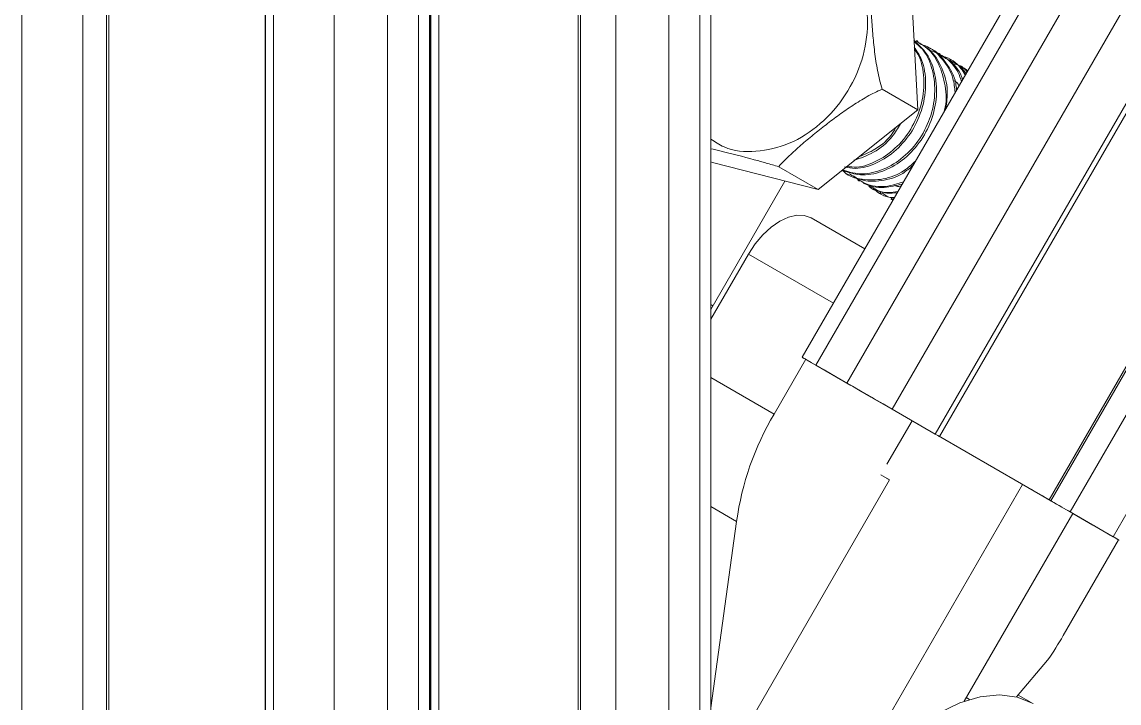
# Model space of a CAD drawing. Extents: x -976302 to -776254, y 5665 to 231437.
# Drawn here: x -791826.8 to -791385.7, y 81956.2 to 82230.2 of the extents above; entities that cross this region are included whole.
import ezdxf

# ---------------------------------------------------------------- set-up
doc = ezdxf.new("R2010")
doc.units = 0
doc.header["$LTSCALE"] = 1000
doc.header["$MEASUREMENT"] = 0

msp = doc.modelspace()

# ---------------------------------------------------------------- linework, layer by layer
at = {"linetype": 'Continuous', "lineweight": 15}
for p, q in [((-790558.21, 83749.21), (-791513.08, 82095.33)), ((-790558.21, 83749.21), (-791513.08, 82095.33)), ((-791507.55, 82092.14), (-790552.69, 83746.02)), ((-791507.55, 82092.14), (-790552.69, 83746.02)), ((-791495.1, 82084.95), (-790540.23, 83738.83)), ((-791495.1, 82084.95), (-790540.23, 83738.83)), ((-791476.87, 82074.43), (-790522.01, 83728.31)), ((-791476.87, 82074.43), (-790522.01, 83728.31)), ((-791459.6, 82064.46), (-790504.74, 83718.33)), ((-791459.6, 82064.46), (-790504.74, 83718.33)), ((-791457.84, 82063.44), (-790502.98, 83717.32)), ((-791457.84, 82063.44), (-790502.98, 83717.32)), ((-791413.79, 82038), (-790458.92, 83691.87)), ((-791413.79, 82038), (-790458.92, 83691.87)), ((-791413.08, 82037.59), (-790458.22, 83691.47)), ((-791413.08, 82037.59), (-790458.22, 83691.47)), ((-791405.32, 82033.11), (-790450.46, 83686.99)), ((-791405.32, 82033.11), (-790450.46, 83686.99)), ((-791388.05, 82023.14), (-790433.19, 83677.02)), ((-791388.05, 82023.14), (-790433.19, 83677.02)), ((-791826.81, 81597.33), (-791826.81, 82830.04)), ((-791826.81, 81597.33), (-791826.81, 82830.04)), ((-791802.39, 81583.24), (-791802.39, 82815.94)), ((-791802.39, 81583.24), (-791802.39, 82815.94)), ((-791792.77, 81581.45), (-791792.77, 82814.15)), ((-791792.77, 81581.45), (-791792.77, 82814.15)), ((-791791.9, 81581.29), (-791791.9, 82813.99)), ((-791791.9, 81581.29), (-791791.9, 82813.99)), ((-791729, 81544.98), (-791729, 82777.68)), ((-791729, 81544.98), (-791729, 82777.68)), ((-791728.87, 82776.14), (-791728.87, 81543.44)), ((-791728.87, 82776.14), (-791728.87, 81543.44)), ((-791725.63, 81538.92), (-791725.63, 82771.62)), ((-791725.63, 81538.92), (-791725.63, 82771.62)), ((-791662.98, 81538.17), (-791662.98, 82770.88)), ((-791662.98, 81538.17), (-791662.98, 82770.88)), ((-791667.4, 81532.01), (-791667.4, 82764.72)), ((-791667.4, 81532.01), (-791667.4, 82764.72)), ((-791701.2, 81524.82), (-791701.2, 82757.53)), ((-791701.2, 81524.82), (-791701.2, 82757.53)), ((-791679.85, 81524.82), (-791679.85, 82757.53)), ((-791679.85, 81524.82), (-791679.85, 82757.53)), ((-791662.55, 81829.12), (-791662.55, 82550.85)), ((-791662.55, 81829.12), (-791662.55, 82550.85)), ((-791662.42, 82550.93), (-791662.42, 81829.2)), ((-791662.42, 82550.93), (-791662.42, 81829.2)), ((-791659.17, 81831.07), (-791659.17, 82552.8)), ((-791549.82, 81786.37), (-791549.82, 82551.04)), ((-791549.82, 81786.37), (-791549.82, 82551.04)), ((-791554.25, 81788.92), (-791554.25, 82544.42)), ((-791566.7, 81794.87), (-791566.7, 82530.34)), ((-791603.17, 81843.77), (-791603.17, 82523.84)), ((-791603.17, 81843.77), (-791603.17, 82523.84)), ((-791602.28, 81842.02), (-791602.28, 82523.5)), ((-791602.28, 81842.02), (-791602.28, 82523.5)), ((-791588.05, 81802.26), (-791588.05, 82518.72)), ((-791466.52, 82194.86), (-791469.6, 82250.93)), ((-791466.52, 82194.86), (-791469.6, 82250.93)), ((-791466.37, 82222.35), (-791467.07, 82222.75)), ((-791466.37, 82222.35), (-791467.07, 82222.75)), ((-791461.97, 82219.8), (-791462.66, 82220.21)), ((-791461.97, 82219.8), (-791462.66, 82220.21)), ((-791457.56, 82217.26), (-791458.26, 82217.66)), ((-791457.56, 82217.26), (-791458.26, 82217.66)), ((-791453.16, 82214.72), (-791453.86, 82215.12)), ((-791453.16, 82214.72), (-791453.86, 82215.12)), ((-791448.76, 82212.17), (-791449.46, 82212.58)), ((-791448.76, 82212.17), (-791449.46, 82212.58)), ((-791466.51, 82194.86), (-791480.92, 82203.18)), ((-791466.51, 82194.86), (-791480.92, 82203.18)), ((-791506.68, 82162.84), (-791466.51, 82194.86)), ((-791506.68, 82162.84), (-791466.51, 82194.86)), ((-791549.18, 82173.63), (-791549.82, 82174)), ((-791549.18, 82173.63), (-791549.82, 82174)), ((-791549.18, 82173.63), (-791506.68, 82162.84)), ((-791549.18, 82173.63), (-791506.68, 82162.84)), ((-791506.68, 82162.84), (-791522.53, 82171.99)), ((-791506.68, 82162.84), (-791522.53, 82171.99)), ((-791519.99, 82166.22), (-791549.82, 82114.55)), ((-791519.99, 82166.22), (-791549.82, 82114.55)), ((-791495.07, 82169.18), (-791494.37, 82168.78)), ((-791495.07, 82169.18), (-791494.37, 82168.78)), ((-791490.66, 82166.64), (-791489.97, 82166.24)), ((-791490.66, 82166.64), (-791489.97, 82166.24)), ((-791486.26, 82164.1), (-791485.56, 82163.7)), ((-791486.26, 82164.1), (-791485.56, 82163.7)), ((-791481.85, 82161.56), (-791481.16, 82161.15)), ((-791481.85, 82161.56), (-791481.16, 82161.15)), ((-791477.45, 82159.01), (-791476.75, 82158.61)), ((-791477.45, 82159.01), (-791476.75, 82158.61)), ((-791476.5, 82158.68), (-791477.28, 82159.26)), ((-791476.5, 82158.68), (-791477.28, 82159.26)), ((-791487.92, 82138.91), (-791509.52, 82151.38)), ((-791487.92, 82138.91), (-791509.52, 82151.38)), ((-791549.82, 82110.62), (-791534.68, 82136.85)), ((-791549.82, 82110.62), (-791534.68, 82136.85)), ((-791500.5, 82117.12), (-791534.68, 82136.85)), ((-791549.82, 82116.54), (-791548.96, 82116.04)), ((-791549.82, 82116.54), (-791548.96, 82116.04)), ((-791548.97, 82116.04), (-791549.82, 82116.53)), ((-791548.97, 82116.04), (-791549.82, 82116.53)), ((-791524.38, 82072.51), (-791511.67, 82094.52)), ((-791524.38, 82072.51), (-791511.67, 82094.52)), ((-791500.61, 82088.14), (-791510.68, 82093.95)), ((-791500.61, 82088.14), (-791510.68, 82093.95)), ((-791507.55, 82092.14), (-791495.1, 82084.95)), ((-791507.55, 82092.14), (-791495.1, 82084.95)), ((-791524.38, 82072.51), (-791549.82, 82087.2)), ((-791503.56, 82089.84), (-791493.5, 82084.03)), ((-791503.56, 82089.84), (-791493.5, 82084.03)), ((-791503.56, 82089.84), (-791503.56, 82089.84)), ((-791490.06, 82082.05), (-791502.52, 82089.24)), ((-791490.06, 82082.05), (-791502.52, 82089.24)), ((-791498.46, 82086.9), (-791500.61, 82088.14)), ((-791498.46, 82086.9), (-791500.61, 82088.14)), ((-791493.13, 82083.81), (-791498.46, 82086.9)), ((-791493.13, 82083.81), (-791498.46, 82086.9)), ((-791466.72, 82068.57), (-791483.99, 82078.54)), ((-791466.72, 82068.57), (-791483.99, 82078.54)), ((-791476.87, 82074.43), (-791459.6, 82064.46)), ((-791476.87, 82074.43), (-791459.6, 82064.46)), ((-791468.9, 82069.83), (-791478.97, 82052.39)), ((-791468.9, 82069.83), (-791478.97, 82052.39)), ((-791466.79, 82068.61), (-791466.79, 82068.61)), ((-791466.79, 82068.61), (-791466.79, 82068.61)), ((-791420.9, 82042.11), (-791465.37, 82067.79)), ((-791420.9, 82042.11), (-791465.37, 82067.79)), ((-791458.26, 82063.68), (-791413.79, 82038)), ((-791458.26, 82063.68), (-791413.79, 82038)), ((-791458.26, 82063.68), (-791458.26, 82063.68)), ((-791481.48, 82048.03), (-791477.92, 82045.98)), ((-791481.48, 82048.03), (-791477.92, 82045.98)), ((-791478.97, 82046.58), (-791477.93, 82045.97)), ((-791478.97, 82046.58), (-791477.93, 82045.97)), ((-791540.2, 81938.11), (-791477.92, 82045.98)), ((-791540.2, 81938.11), (-791477.92, 82045.98)), ((-791424.42, 82044.14), (-791499.28, 81914.49)), ((-791424.42, 82044.14), (-791499.28, 81914.49)), ((-791539.43, 82029.32), (-791549.82, 82035.32)), ((-791539.43, 82029.32), (-791549.82, 82035.32)), ((-791395.17, 82027.25), (-791412.44, 82037.22)), ((-791395.17, 82027.25), (-791412.44, 82037.22)), ((-791405.32, 82033.11), (-791388.05, 82023.14)), ((-791405.32, 82033.11), (-791388.05, 82023.14)), ((-791549.82, 81954.29), (-791539.43, 82029.32)), ((-791549.82, 81954.29), (-791539.43, 82029.32)), ((-791447.9, 81956.99), (-791404.29, 82032.52)), ((-791447.9, 81956.99), (-791404.29, 82032.52)), ((-791404.3, 82032.52), (-791396.21, 82027.85)), ((-791391.18, 82024.95), (-791404.3, 82032.52)), ((-791404.3, 82032.52), (-791396.21, 82027.85)), ((-791391.18, 82024.95), (-791404.3, 82032.52)), ((-791396.21, 82027.85), (-791396.21, 82027.85)), ((-791385.87, 82021.88), (-791408.1, 81983.38)), ((-791385.87, 82021.88), (-791408.1, 81983.38)), ((-791414.39, 81973.53), (-791426.86, 81958.69)), ((-791414.39, 81973.53), (-791426.86, 81958.69)), ((-791445.79, 81957.69), (-791447.07, 81958.43)), ((-791445.79, 81957.69), (-791447.07, 81958.43)), ((-791420.99, 81956.43), (-791426.22, 81959.45)), ((-791420.99, 81956.43), (-791426.22, 81959.45))]:
    msp.add_line(p, q, dxfattribs=at)
at = {"linetype": 'Continuous', "lineweight": 15, "flags": 128}
for points in [[(-791534.68, 82136.85), (-791531.98, 82140.96), (-791528.91, 82144.64), (-791525.57, 82147.73), (-791522.1, 82150.13), (-791518.63, 82151.74), (-791515.29, 82152.5), (-791512.21, 82152.38), (-791509.52, 82151.38)], [(-791534.68, 82136.85), (-791531.98, 82140.96), (-791528.91, 82144.64), (-791525.57, 82147.73), (-791522.1, 82150.13), (-791518.63, 82151.74), (-791515.29, 82152.5), (-791512.21, 82152.38), (-791509.52, 82151.38)], [(-791510.68, 82093.95), (-791511.94, 82094.68), (-791512.75, 82095.15), (-791513.07, 82095.33), (-791512.89, 82095.22), (-791512.21, 82094.83), (-791511.06, 82094.17), (-791509.49, 82093.26), (-791507.55, 82092.14)], [(-791510.68, 82093.95), (-791511.94, 82094.68), (-791512.75, 82095.15), (-791513.07, 82095.33), (-791512.89, 82095.22), (-791512.21, 82094.83), (-791511.06, 82094.17), (-791509.49, 82093.26), (-791507.55, 82092.14)], [(-791502.52, 82089.24), (-791503.16, 82089.61), (-791503.69, 82089.91), (-791504.07, 82090.13), (-791504.3, 82090.26), (-791504.36, 82090.3), (-791504.25, 82090.24), (-791503.98, 82090.08), (-791503.56, 82089.84)], [(-791502.52, 82089.24), (-791503.16, 82089.61), (-791503.69, 82089.91), (-791504.07, 82090.13), (-791504.3, 82090.26), (-791504.36, 82090.3), (-791504.25, 82090.24), (-791503.98, 82090.08), (-791503.56, 82089.84)], [(-791495.1, 82084.95), (-791492.87, 82083.67), (-791490.44, 82082.26), (-791487.89, 82080.8), (-791485.34, 82079.32), (-791482.87, 82077.89), (-791480.57, 82076.57), (-791478.55, 82075.4), (-791476.87, 82074.43)], [(-791495.1, 82084.95), (-791492.87, 82083.67), (-791490.44, 82082.26), (-791487.89, 82080.8), (-791485.34, 82079.32), (-791482.87, 82077.89), (-791480.57, 82076.57), (-791478.55, 82075.4), (-791476.87, 82074.43)], [(-791483.99, 82078.54), (-791484.55, 82078.86), (-791485.22, 82079.25), (-791485.99, 82079.69), (-791486.81, 82080.17), (-791487.66, 82080.66), (-791488.51, 82081.15), (-791489.32, 82081.62), (-791490.06, 82082.05)], [(-791483.99, 82078.54), (-791484.55, 82078.86), (-791485.22, 82079.25), (-791485.99, 82079.69), (-791486.81, 82080.17), (-791487.66, 82080.66), (-791488.51, 82081.15), (-791489.32, 82081.62), (-791490.06, 82082.05)], [(-791465.37, 82067.79), (-791465.77, 82068.02), (-791466.1, 82068.21), (-791466.37, 82068.37), (-791466.58, 82068.48), (-791466.71, 82068.56), (-791466.78, 82068.6), (-791466.78, 82068.61), (-791466.72, 82068.57)], [(-791465.37, 82067.79), (-791465.77, 82068.02), (-791466.1, 82068.21), (-791466.37, 82068.37), (-791466.58, 82068.48), (-791466.71, 82068.56), (-791466.78, 82068.6), (-791466.78, 82068.61), (-791466.72, 82068.57)], [(-791459.6, 82064.46), (-791459, 82064.11), (-791458.52, 82063.84), (-791458.17, 82063.63), (-791457.94, 82063.5), (-791457.85, 82063.45), (-791457.89, 82063.47), (-791458.06, 82063.57), (-791458.37, 82063.75)], [(-791459.6, 82064.46), (-791459, 82064.11), (-791458.52, 82063.84), (-791458.17, 82063.63), (-791457.94, 82063.5), (-791457.85, 82063.45), (-791457.89, 82063.47), (-791458.06, 82063.57), (-791458.37, 82063.75)], [(-791458.37, 82063.75), (-791458.4, 82063.76), (-791458.41, 82063.77), (-791458.42, 82063.77), (-791458.41, 82063.77), (-791458.39, 82063.76), (-791458.36, 82063.74), (-791458.31, 82063.71), (-791458.26, 82063.68)], [(-791458.37, 82063.75), (-791458.4, 82063.76), (-791458.41, 82063.77), (-791458.42, 82063.77), (-791458.41, 82063.77), (-791458.39, 82063.76), (-791458.36, 82063.74), (-791458.31, 82063.71), (-791458.26, 82063.68)], [(-791413.14, 82037.63), (-791414.28, 82038.28), (-791415.39, 82038.93), (-791416.48, 82039.55), (-791417.51, 82040.15), (-791418.49, 82040.71), (-791419.38, 82041.23), (-791420.19, 82041.7), (-791420.9, 82042.11)], [(-791413.14, 82037.63), (-791414.28, 82038.28), (-791415.39, 82038.93), (-791416.48, 82039.55), (-791417.51, 82040.15), (-791418.49, 82040.71), (-791419.38, 82041.23), (-791420.19, 82041.7), (-791420.9, 82042.11)], [(-791413.79, 82038), (-791413.72, 82037.96), (-791413.65, 82037.92), (-791413.57, 82037.87), (-791413.48, 82037.82), (-791413.38, 82037.77), (-791413.28, 82037.71), (-791413.18, 82037.65), (-791413.08, 82037.59)], [(-791413.79, 82038), (-791413.72, 82037.96), (-791413.65, 82037.92), (-791413.57, 82037.87), (-791413.48, 82037.82), (-791413.38, 82037.77), (-791413.28, 82037.71), (-791413.18, 82037.65), (-791413.08, 82037.59)], [(-791412.44, 82037.22), (-791412.5, 82037.26), (-791412.58, 82037.3), (-791412.66, 82037.35), (-791412.75, 82037.4), (-791412.84, 82037.45), (-791412.94, 82037.51), (-791413.04, 82037.57), (-791413.14, 82037.63)], [(-791412.44, 82037.22), (-791412.5, 82037.26), (-791412.58, 82037.3), (-791412.66, 82037.35), (-791412.75, 82037.4), (-791412.84, 82037.45), (-791412.94, 82037.51), (-791413.04, 82037.57), (-791413.14, 82037.63)], [(-791413.08, 82037.59), (-791411.95, 82036.94), (-791410.83, 82036.29), (-791409.75, 82035.67), (-791408.71, 82035.07), (-791407.74, 82034.51), (-791406.84, 82033.99), (-791406.03, 82033.52), (-791405.32, 82033.11)], [(-791413.08, 82037.59), (-791411.95, 82036.94), (-791410.83, 82036.29), (-791409.75, 82035.67), (-791408.71, 82035.07), (-791407.74, 82034.51), (-791406.84, 82033.99), (-791406.03, 82033.52), (-791405.32, 82033.11)], [(-791396.21, 82027.85), (-791395.57, 82027.48), (-791395.04, 82027.18), (-791394.66, 82026.96), (-791394.43, 82026.82), (-791394.37, 82026.79), (-791394.48, 82026.85), (-791394.75, 82027.01), (-791395.17, 82027.25)], [(-791396.21, 82027.85), (-791395.57, 82027.48), (-791395.04, 82027.18), (-791394.66, 82026.96), (-791394.43, 82026.82), (-791394.37, 82026.79), (-791394.48, 82026.85), (-791394.75, 82027.01), (-791395.17, 82027.25)], [(-791388.05, 82023.14), (-791386.79, 82022.41), (-791385.98, 82021.94), (-791385.66, 82021.76), (-791385.84, 82021.86), (-791386.52, 82022.26), (-791387.67, 82022.92), (-791389.24, 82023.83), (-791391.18, 82024.95)], [(-791388.05, 82023.14), (-791386.79, 82022.41), (-791385.98, 82021.94), (-791385.66, 82021.76), (-791385.84, 82021.86), (-791386.52, 82022.26), (-791387.67, 82022.92), (-791389.24, 82023.83), (-791391.18, 82024.95)], [(-791511.36, 81859.83), (-791510.7, 81869.85), (-791508.74, 81880.39), (-791505.54, 81891.17), (-791501.16, 81901.95), (-791495.72, 81912.44), (-791489.35, 81922.4), (-791482.21, 81931.57), (-791474.47, 81939.74), (-791466.33, 81946.7), (-791457.98, 81952.28), (-791449.63, 81956.34), (-791441.49, 81958.79), (-791433.75, 81959.55), (-791426.61, 81958.62), (-791420.24, 81956.02)], [(-791511.36, 81859.83), (-791510.7, 81869.85), (-791508.74, 81880.39), (-791505.54, 81891.17), (-791501.16, 81901.95), (-791495.72, 81912.44), (-791489.35, 81922.4), (-791482.21, 81931.57), (-791474.47, 81939.74), (-791466.33, 81946.7), (-791457.98, 81952.28), (-791449.63, 81956.34), (-791441.49, 81958.79), (-791433.75, 81959.55), (-791426.61, 81958.62), (-791420.24, 81956.02)]]:
    msp.add_lwpolyline(points, dxfattribs=at)
at = {"linetype": 'Continuous', "lineweight": 15}
for centre, radius, start, end in [((-791424.65, 82013.54), 115.86, 149.4042, 172.1723), ((-791424.65, 82013.54), 115.86, 149.4042, 172.1723), ((-791520.51, 82048.26), 129.79, 324.8486, 330.0082), ((-791520.51, 82048.26), 129.79, 324.8486, 330.0082)]:
    msp.add_arc(centre, radius, start, end, dxfattribs=at)
for points, knots in [([(-791505.35, 82263.14), (-791501.79, 82260.8), (-791494.68, 82256.12), (-791488.28, 82244.05), (-791486.03, 82229.86), (-791488.43, 82214.73), (-791495.13, 82200.47), (-791505.4, 82188.69), (-791518.11, 82180.63), (-791531.65, 82177.51), (-791542.87, 82178.39), (-791548.1, 82181.95), (-791549.82, 82183.13)], [0, 0, 0, 0, 0.105352, 0.210704, 0.316056, 0.421408, 0.52676, 0.632112, 0.737464, 0.842816, 0.948168, 1, 1, 1, 1]), ([(-791505.35, 82263.14), (-791501.79, 82260.8), (-791494.68, 82256.12), (-791488.28, 82244.05), (-791486.03, 82229.86), (-791488.43, 82214.73), (-791495.13, 82200.47), (-791505.4, 82188.69), (-791518.11, 82180.63), (-791531.65, 82177.51), (-791542.87, 82178.39), (-791548.1, 82181.95), (-791549.82, 82183.13)], [0, 0, 0, 0, 0.105352, 0.210704, 0.316056, 0.421408, 0.52676, 0.632112, 0.737464, 0.842816, 0.948168, 1, 1, 1, 1]), ([(-791480.93, 82203.18), (-791481.69, 82205.67), (-791482.28, 82208.18), (-791483.01, 82211.97), (-791483.23, 82213.24), (-791483.62, 82215.76), (-791483.79, 82217), (-791484.25, 82220.72), (-791484.49, 82223.16), (-791484.9, 82228), (-791485.06, 82230.4), (-791485.32, 82235.17), (-791485.42, 82237.55), (-791485.54, 82242.25), (-791485.56, 82244.58), (-791485.46, 82249.12), (-791485.34, 82251.32), (-791484.87, 82255.5), (-791484.52, 82257.5), (-791484, 82259.25)], [0, 0, 0, 0, 0.125, 0.125, 0.1875, 0.1875, 0.25, 0.25, 0.375, 0.375, 0.5, 0.5, 0.625, 0.625, 0.75, 0.75, 0.875, 0.875, 1, 1, 1, 1]), ([(-791480.93, 82203.18), (-791481.69, 82205.67), (-791482.28, 82208.18), (-791483.01, 82211.97), (-791483.23, 82213.24), (-791483.62, 82215.76), (-791483.79, 82217), (-791484.25, 82220.72), (-791484.49, 82223.16), (-791484.9, 82228), (-791485.06, 82230.4), (-791485.32, 82235.17), (-791485.42, 82237.55), (-791485.54, 82242.25), (-791485.56, 82244.58), (-791485.46, 82249.12), (-791485.34, 82251.32), (-791484.87, 82255.5), (-791484.52, 82257.5), (-791484, 82259.25)], [0, 0, 0, 0, 0.125, 0.125, 0.1875, 0.1875, 0.25, 0.25, 0.375, 0.375, 0.5, 0.5, 0.625, 0.625, 0.75, 0.75, 0.875, 0.875, 1, 1, 1, 1]), ([(-791497.03, 82170.71), (-791494.97, 82169.91), (-791490.39, 82168.13), (-791482.09, 82169.26), (-791473.7, 82173.38), (-791466.42, 82180.33), (-791461.26, 82189.27), (-791458.72, 82199.23), (-791459.22, 82209.01), (-791462.35, 82217.5), (-791466.34, 82221.18), (-791468.2, 82222.9)], [0, 0, 0, 0, 0.094202, 0.209236, 0.324245, 0.439293, 0.554309, 0.669339, 0.784355, 0.899368, 1, 1, 1, 1]), ([(-791497.03, 82170.71), (-791494.97, 82169.91), (-791490.39, 82168.13), (-791482.09, 82169.26), (-791473.7, 82173.38), (-791466.42, 82180.33), (-791461.26, 82189.27), (-791458.72, 82199.23), (-791459.22, 82209.01), (-791462.35, 82217.5), (-791466.34, 82221.18), (-791468.2, 82222.9)], [0, 0, 0, 0, 0.094202, 0.209236, 0.324245, 0.439293, 0.554309, 0.669339, 0.784355, 0.899368, 1, 1, 1, 1]), ([(-791468.05, 82222.82), (-791466.52, 82222.06), (-791462.4, 82220.04), (-791457.8, 82213.55), (-791455.29, 82204.69), (-791454.83, 82197.71), (-791455.96, 82194.34), (-791456.01, 82194.17)], [0, 0, 0, 0, 0.163937, 0.437719, 0.711573, 0.985351, 1, 1, 1, 1]), ([(-791468.05, 82222.82), (-791466.52, 82222.06), (-791462.4, 82220.04), (-791457.8, 82213.55), (-791455.29, 82204.69), (-791454.83, 82197.71), (-791455.96, 82194.34), (-791456.01, 82194.17)], [0, 0, 0, 0, 0.163937, 0.437719, 0.711573, 0.985351, 1, 1, 1, 1]), ([(-791468.02, 82222.26), (-791466.78, 82221.2), (-791463.32, 82218.29), (-791460.29, 82210.83), (-791459.29, 82201.2), (-791461.36, 82191.16), (-791466.18, 82182.02), (-791473.14, 82174.68), (-791481.47, 82170.12), (-791489.83, 82168.48), (-791494.62, 82170), (-791496.82, 82170.7)], [0, 0, 0, 0, 0.0672112, 0.1860532, 0.304877, 0.4237005, 0.5425454, 0.6613676, 0.7802218, 0.8990422, 1, 1, 1, 1]), ([(-791468.02, 82222.26), (-791466.78, 82221.2), (-791463.32, 82218.29), (-791460.29, 82210.83), (-791459.29, 82201.2), (-791461.36, 82191.16), (-791466.18, 82182.02), (-791473.14, 82174.68), (-791481.47, 82170.12), (-791489.83, 82168.48), (-791494.62, 82170), (-791496.82, 82170.7)], [0, 0, 0, 0, 0.0672112, 0.1860532, 0.304877, 0.4237005, 0.5425454, 0.6613676, 0.7802218, 0.8990422, 1, 1, 1, 1]), ([(-791496.04, 82171.88), (-791494.63, 82171.62), (-791490.52, 82170.83), (-791483.08, 82173.14), (-791475.04, 82178.35), (-791468.5, 82186.21), (-791464.31, 82195.7), (-791463, 82205.66), (-791464.23, 82214.34), (-791466.95, 82218.48), (-791468.04, 82220.15)], [0, 0, 0, 0, 0.072698, 0.211678, 0.350658, 0.489662, 0.62864, 0.767656, 0.906632, 1, 1, 1, 1]), ([(-791496.04, 82171.88), (-791494.63, 82171.62), (-791490.52, 82170.83), (-791483.08, 82173.14), (-791475.04, 82178.35), (-791468.5, 82186.21), (-791464.31, 82195.7), (-791463, 82205.66), (-791464.23, 82214.34), (-791466.95, 82218.48), (-791468.04, 82220.15)], [0, 0, 0, 0, 0.072698, 0.211678, 0.350658, 0.489662, 0.62864, 0.767656, 0.906632, 1, 1, 1, 1]), ([(-791467.85, 82219.09), (-791467.29, 82218.31), (-791465.03, 82215.12), (-791463.83, 82207.57), (-791464.56, 82197.64), (-791468.4, 82188.01), (-791474.59, 82179.81), (-791482.47, 82174.19), (-791489.72, 82171.48), (-791493.74, 82171.97), (-791495.03, 82172.12)], [0, 0, 0, 0, 0.048012, 0.195152, 0.342261, 0.48942, 0.636536, 0.783671, 0.930789, 1, 1, 1, 1]), ([(-791467.85, 82219.09), (-791467.29, 82218.31), (-791465.03, 82215.12), (-791463.83, 82207.57), (-791464.56, 82197.64), (-791468.4, 82188.01), (-791474.59, 82179.81), (-791482.47, 82174.19), (-791489.72, 82171.48), (-791493.74, 82171.97), (-791495.03, 82172.12)], [0, 0, 0, 0, 0.048012, 0.195152, 0.342261, 0.48942, 0.636536, 0.783671, 0.930789, 1, 1, 1, 1]), ([(-791455.26, 82195.47), (-791454.95, 82197.87), (-791454.22, 82203.58), (-791456.64, 82211.88), (-791460.82, 82218.75), (-791464.95, 82221.09), (-791466.58, 82222.02)], [0, 0, 0, 0, 0.214496, 0.510887, 0.807371, 1, 1, 1, 1]), ([(-791455.26, 82195.47), (-791454.95, 82197.87), (-791454.22, 82203.58), (-791456.64, 82211.88), (-791460.82, 82218.75), (-791464.95, 82221.09), (-791466.58, 82222.02)], [0, 0, 0, 0, 0.214496, 0.510887, 0.807371, 1, 1, 1, 1]), ([(-791465.33, 82221.19), (-791464.71, 82221.03), (-791461.29, 82220.16), (-791456.57, 82215.48), (-791452.32, 82208.9), (-791451.77, 82203.79), (-791451.56, 82201.89)], [0, 0, 0, 0, 0.078323, 0.433252, 0.7882, 1, 1, 1, 1]), ([(-791465.33, 82221.19), (-791464.71, 82221.03), (-791461.29, 82220.16), (-791456.57, 82215.48), (-791452.32, 82208.9), (-791451.77, 82203.79), (-791451.56, 82201.89)], [0, 0, 0, 0, 0.078323, 0.433252, 0.7882, 1, 1, 1, 1]), ([(-791451.02, 82202.82), (-791451.1, 82203.79), (-791451.43, 82207.98), (-791455.12, 82213.91), (-791459.04, 82218.71), (-791461.88, 82219.7), (-791461.99, 82219.74)], [0, 0, 0, 0, 0.128927, 0.555161, 0.98141, 1, 1, 1, 1]), ([(-791451.02, 82202.82), (-791451.1, 82203.79), (-791451.43, 82207.98), (-791455.12, 82213.91), (-791459.04, 82218.71), (-791461.88, 82219.7), (-791461.99, 82219.74)], [0, 0, 0, 0, 0.128927, 0.555161, 0.98141, 1, 1, 1, 1]), ([(-791461.54, 82218.81), (-791459.71, 82218.09), (-791455.23, 82216.32), (-791450.81, 82211.66), (-791449.42, 82207.53), (-791449.01, 82206.3)], [0, 0, 0, 0, 0.325389, 0.800274, 1, 1, 1, 1]), ([(-791461.54, 82218.81), (-791459.71, 82218.09), (-791455.23, 82216.32), (-791450.81, 82211.66), (-791449.42, 82207.53), (-791449.01, 82206.3)], [0, 0, 0, 0, 0.325389, 0.800274, 1, 1, 1, 1]), ([(-791448.6, 82207.02), (-791448.73, 82207.44), (-791449.76, 82210.82), (-791452.96, 82214.53), (-791456.65, 82216.34), (-791457.77, 82216.89)], [0, 0, 0, 0, 0.091241, 0.72308, 1, 1, 1, 1]), ([(-791448.6, 82207.02), (-791448.73, 82207.44), (-791449.76, 82210.82), (-791452.96, 82214.53), (-791456.65, 82216.34), (-791457.77, 82216.89)], [0, 0, 0, 0, 0.091241, 0.72308, 1, 1, 1, 1]), ([(-791457.02, 82216.48), (-791456.79, 82216.44), (-791453.71, 82215.86), (-791450.15, 82213.23), (-791448.05, 82209.81), (-791447.5, 82208.92)], [0, 0, 0, 0, 0.0560635, 0.7517122, 1, 1, 1, 1]), ([(-791457.02, 82216.48), (-791456.79, 82216.44), (-791453.71, 82215.86), (-791450.15, 82213.23), (-791448.05, 82209.81), (-791447.5, 82208.92)], [0, 0, 0, 0, 0.0560635, 0.7517122, 1, 1, 1, 1]), ([(-791447.21, 82209.42), (-791447.34, 82209.67), (-791448.7, 82212.09), (-791451.12, 82213.37), (-791453.3, 82214.52)], [0, 0, 0, 0, 0.101917, 1, 1, 1, 1]), ([(-791447.21, 82209.42), (-791447.34, 82209.67), (-791448.7, 82212.09), (-791451.12, 82213.37), (-791453.3, 82214.52)], [0, 0, 0, 0, 0.101917, 1, 1, 1, 1]), ([(-791451.68, 82213.27), (-791450.71, 82213.02), (-791448.76, 82212.5), (-791447.42, 82210.99), (-791446.74, 82210.22)], [0, 0, 0, 0, 0.4987458, 1, 1, 1, 1]), ([(-791451.68, 82213.27), (-791450.71, 82213.02), (-791448.76, 82212.5), (-791447.42, 82210.99), (-791446.74, 82210.22)], [0, 0, 0, 0, 0.4987458, 1, 1, 1, 1]), ([(-791446.56, 82210.54), (-791446.73, 82210.75), (-791447.34, 82211.46), (-791448.24, 82211.72), (-791448.89, 82211.9)], [0, 0, 0, 0, 0.286579, 1, 1, 1, 1]), ([(-791446.56, 82210.54), (-791446.73, 82210.75), (-791447.34, 82211.46), (-791448.24, 82211.72), (-791448.89, 82211.9)], [0, 0, 0, 0, 0.286579, 1, 1, 1, 1]), ([(-791451.81, 82206.64), (-791451.09, 82206.03), (-791450.36, 82205.42), (-791450.05, 82204.5), (-791450.05, 82204.5)], [0, 0, 0, 0, 0.996481, 1, 1, 1, 1]), ([(-791451.81, 82206.64), (-791451.09, 82206.03), (-791450.36, 82205.42), (-791450.05, 82204.5), (-791450.05, 82204.5)], [0, 0, 0, 0, 0.996481, 1, 1, 1, 1]), ([(-791522.53, 82171.99), (-791521.19, 82173.5), (-791519.75, 82174.96), (-791516.74, 82177.85), (-791515.17, 82179.26), (-791511.95, 82182.06), (-791510.3, 82183.44), (-791506.94, 82186.18), (-791505.23, 82187.55), (-791501.76, 82190.23), (-791500, 82191.56), (-791496.42, 82194.16), (-791494.6, 82195.43), (-791490.86, 82197.89), (-791488.92, 82199.08), (-791484.98, 82201.29), (-791482.98, 82202.3), (-791480.92, 82203.18)], [0, 0, 0, 0, 0.125, 0.125, 0.25, 0.25, 0.375, 0.375, 0.5, 0.5, 0.625, 0.625, 0.75, 0.75, 0.875, 0.875, 1, 1, 1, 1]), ([(-791522.53, 82171.99), (-791521.19, 82173.5), (-791519.75, 82174.96), (-791516.74, 82177.85), (-791515.17, 82179.26), (-791511.95, 82182.06), (-791510.3, 82183.44), (-791506.94, 82186.18), (-791505.23, 82187.55), (-791501.76, 82190.23), (-791500, 82191.56), (-791496.42, 82194.16), (-791494.6, 82195.43), (-791490.86, 82197.89), (-791488.92, 82199.08), (-791484.98, 82201.29), (-791482.98, 82202.3), (-791480.92, 82203.18)], [0, 0, 0, 0, 0.125, 0.125, 0.25, 0.25, 0.375, 0.375, 0.5, 0.5, 0.625, 0.625, 0.75, 0.75, 0.875, 0.875, 1, 1, 1, 1]), ([(-791492.28, 82174.57), (-791489.61, 82175.48), (-791484.1, 82177.35), (-791477.41, 82182.81), (-791474.6, 82187.5), (-791473.53, 82189.28)], [0, 0, 0, 0, 0.368557, 0.760432, 1, 1, 1, 1]), ([(-791492.28, 82174.57), (-791489.61, 82175.48), (-791484.1, 82177.35), (-791477.41, 82182.81), (-791474.6, 82187.5), (-791473.53, 82189.28)], [0, 0, 0, 0, 0.368557, 0.760432, 1, 1, 1, 1]), ([(-791475.38, 82187.79), (-791475.78, 82187.09), (-791477.86, 82183.44), (-791483.04, 82178.96), (-791487.95, 82176.95), (-791490.06, 82176.09)], [0, 0, 0, 0, 0.120629, 0.62356, 1, 1, 1, 1]), ([(-791475.38, 82187.79), (-791475.78, 82187.09), (-791477.86, 82183.44), (-791483.04, 82178.96), (-791487.95, 82176.95), (-791490.06, 82176.09)], [0, 0, 0, 0, 0.120629, 0.62356, 1, 1, 1, 1]), ([(-791549.82, 82179.22), (-791548.47, 82178.92), (-791543.11, 82177.71), (-791535.43, 82175.66), (-791527.56, 82173.49), (-791524.21, 82172.49), (-791522.53, 82171.99)], [0, 0, 0, 0, 0.1672493, 0.6632746, 0.8310026, 1, 1, 1, 1]), ([(-791549.82, 82179.22), (-791548.47, 82178.92), (-791543.11, 82177.71), (-791535.43, 82175.66), (-791527.56, 82173.49), (-791524.21, 82172.49), (-791522.53, 82171.99)], [0, 0, 0, 0, 0.1672493, 0.6632746, 0.8310026, 1, 1, 1, 1]), ([(-791467.5, 82174.27), (-791468.99, 82172.91), (-791472.89, 82169.32), (-791480.61, 82166.57), (-791488.95, 82166.53), (-791494.78, 82168.22), (-791496.82, 82170.48), (-791497.03, 82170.71)], [0, 0, 0, 0, 0.164468, 0.432383, 0.700258, 0.968223, 1, 1, 1, 1]), ([(-791467.5, 82174.27), (-791468.99, 82172.91), (-791472.89, 82169.32), (-791480.61, 82166.57), (-791488.95, 82166.53), (-791494.78, 82168.22), (-791496.82, 82170.48), (-791497.03, 82170.71)], [0, 0, 0, 0, 0.164468, 0.432383, 0.700258, 0.968223, 1, 1, 1, 1]), ([(-791494.19, 82169.13), (-791492.67, 82168.23), (-791488.83, 82165.98), (-791481.17, 82166.05), (-791473.75, 82168.12), (-791469.9, 82171.32), (-791468.56, 82172.44)], [0, 0, 0, 0, 0.205129, 0.518839, 0.832466, 1, 1, 1, 1]), ([(-791494.19, 82169.13), (-791492.67, 82168.23), (-791488.83, 82165.98), (-791481.17, 82166.05), (-791473.75, 82168.12), (-791469.9, 82171.32), (-791468.56, 82172.44)], [0, 0, 0, 0, 0.205129, 0.518839, 0.832466, 1, 1, 1, 1]), ([(-791472.35, 82165.87), (-791474.74, 82165.11), (-791479.97, 82163.46), (-791487.24, 82164.42), (-791490.98, 82167.17), (-791492.55, 82168.32)], [0, 0, 0, 0, 0.32675, 0.717477, 1, 1, 1, 1]), ([(-791472.35, 82165.87), (-791474.74, 82165.11), (-791479.97, 82163.46), (-791487.24, 82164.42), (-791490.98, 82167.17), (-791492.55, 82168.32)], [0, 0, 0, 0, 0.32675, 0.717477, 1, 1, 1, 1]), ([(-791489.78, 82166.51), (-791489.24, 82166.09), (-791486.58, 82164.01), (-791480.54, 82163.1), (-791475.26, 82164.42), (-791472.84, 82165.03)], [0, 0, 0, 0, 0.122233, 0.596423, 1, 1, 1, 1]), ([(-791489.78, 82166.51), (-791489.24, 82166.09), (-791486.58, 82164.01), (-791480.54, 82163.1), (-791475.26, 82164.42), (-791472.84, 82165.03)], [0, 0, 0, 0, 0.122233, 0.596423, 1, 1, 1, 1]), ([(-791474.59, 82161.99), (-791475.86, 82161.81), (-791479.96, 82161.24), (-791484.16, 82162.26), (-791486.2, 82164.09), (-791486.24, 82164.12)], [0, 0, 0, 0, 0.305897, 0.987332, 1, 1, 1, 1]), ([(-791474.59, 82161.99), (-791475.86, 82161.81), (-791479.96, 82161.24), (-791484.16, 82162.26), (-791486.2, 82164.09), (-791486.24, 82164.12)], [0, 0, 0, 0, 0.305897, 0.987332, 1, 1, 1, 1]), ([(-791485.48, 82163.88), (-791483.4, 82162.75), (-791480.16, 82160.98), (-791476.26, 82161.39), (-791474.85, 82161.54)], [0, 0, 0, 0, 0.638538, 1, 1, 1, 1]), ([(-791485.48, 82163.88), (-791483.4, 82162.75), (-791480.16, 82160.98), (-791476.26, 82161.39), (-791474.85, 82161.54)], [0, 0, 0, 0, 0.638538, 1, 1, 1, 1]), ([(-791475.99, 82159.57), (-791476.39, 82159.59), (-791479.57, 82159.7), (-791482.71, 82161.22), (-791484.48, 82163.44), (-791484.54, 82163.52)], [0, 0, 0, 0, 0.122921, 0.96806, 1, 1, 1, 1]), ([(-791475.99, 82159.57), (-791476.39, 82159.59), (-791479.57, 82159.7), (-791482.71, 82161.22), (-791484.48, 82163.44), (-791484.54, 82163.52)], [0, 0, 0, 0, 0.122921, 0.96806, 1, 1, 1, 1]), ([(-791480.94, 82161.52), (-791479.94, 82160.71), (-791478.51, 82159.55), (-791476.64, 82159.44), (-791476.08, 82159.41)], [0, 0, 0, 0, 0.701608, 1, 1, 1, 1]), ([(-791480.94, 82161.52), (-791479.94, 82160.71), (-791478.51, 82159.55), (-791476.64, 82159.44), (-791476.08, 82159.41)], [0, 0, 0, 0, 0.701608, 1, 1, 1, 1]), ([(-791473.31, 82164.21), (-791473.96, 82164.09), (-791474.93, 82163.93), (-791475.75, 82164.3), (-791476.03, 82164.43)], [0, 0, 0, 0, 0.663931, 1, 1, 1, 1]), ([(-791473.31, 82164.21), (-791473.96, 82164.09), (-791474.93, 82163.93), (-791475.75, 82164.3), (-791476.03, 82164.43)], [0, 0, 0, 0, 0.663931, 1, 1, 1, 1])]:
    msp.add_open_spline(points, degree=3, knots=knots, dxfattribs=at)

doc.saveas('drawing.dxf')
